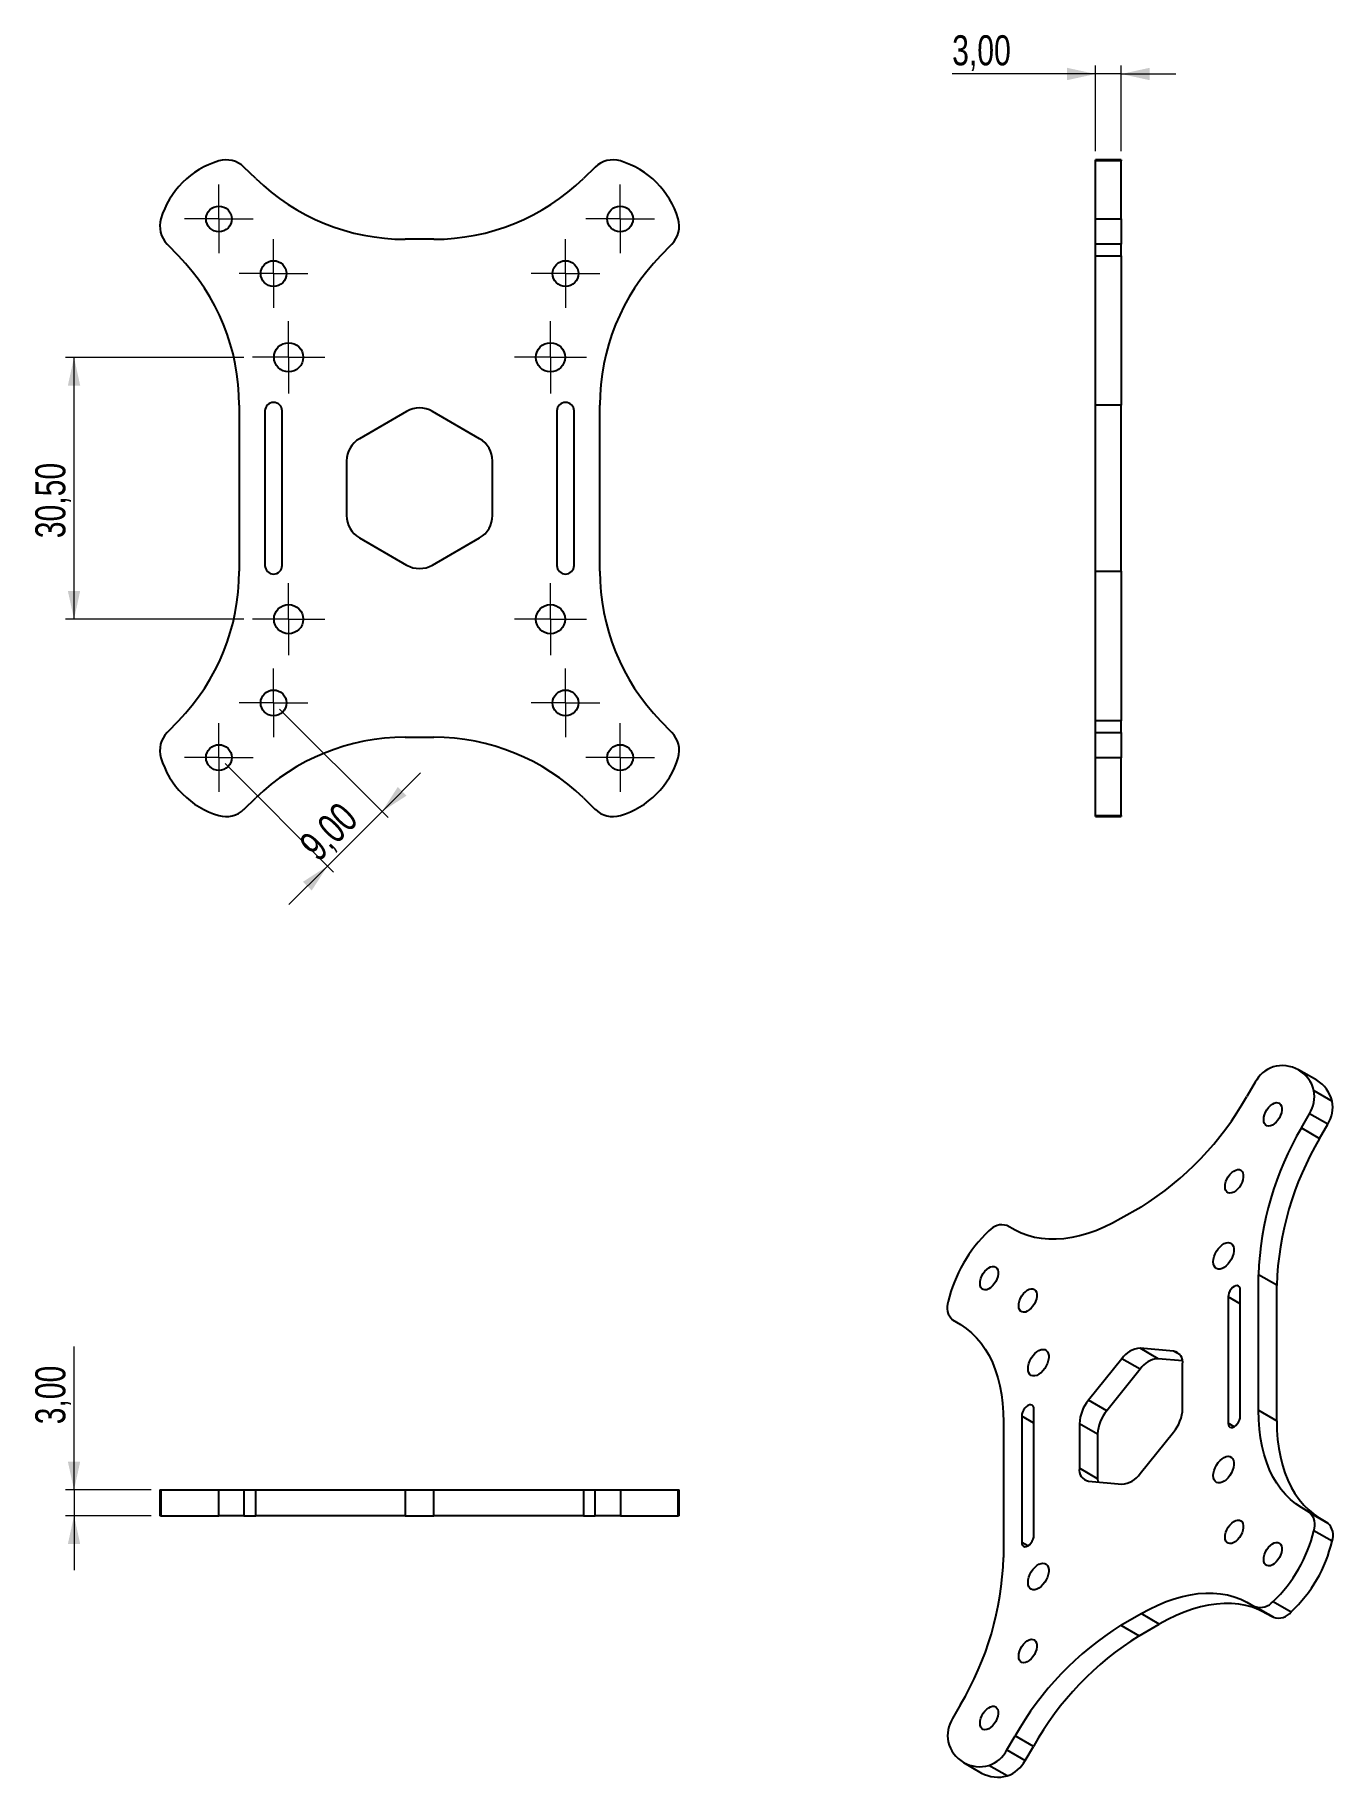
# Model space of a CAD drawing. Header units: millimetres. Extents: x 26 to 177, y 56 to 259.
import ezdxf

# ---------------------------------------------------------------- set-up
doc = ezdxf.new("R2010")
doc.units = ezdxf.units.MM
doc.styles.add('SLDTEXTSTYLE0', font='TXT', dxfattribs={"width": 0.75})
doc.dimstyles.new('SLDDIMSTYLE0', dxfattribs={"dimtxt": 3.5, "dimasz": 3.302, "dimexe": 0, "dimexo": 0.0625, "dimgap": 0.875, "dimtad": 1, "dimrnd": 1e-09, "dimzin": 12, "dimdsep": 46, "dimtxsty": 'SLDTEXTSTYLE0', "dimsah": 1, "dimcen": 0.09, "dimadec": 0, "dimazin": 3, "dimtfac": 1, "dimtofl": 0, "dimtmove": 0, "dimatfit": 3, "dimfxl": 1, "dimfrac": 2, "dimtolj": 1, "dimtzin": 12, "dimarcsym": 0})
doc.dimstyles.new('SLDDIMSTYLE1', dxfattribs={"dimtxt": 3.5, "dimasz": 3.302, "dimexe": 0, "dimexo": 0.0625, "dimgap": 0.875, "dimtad": 1, "dimrnd": 1e-09, "dimzin": 12, "dimdsep": 46, "dimtxsty": 'SLDTEXTSTYLE0', "dimsah": 1, "dimcen": 0.09, "dimadec": 0, "dimazin": 3, "dimtfac": 1, "dimtmove": 0, "dimatfit": 0, "dimfxl": 1, "dimfrac": 2, "dimtolj": 1, "dimtzin": 12, "dimarcsym": 0})

# ---------------------------------------------------------------- blocks, each defined once
blk = doc.blocks.new('_D')
at = {"color": 7, "linetype": 'Continuous', "lineweight": 18}
for p, q in [((50.25, 221.19), (29.46, 221.19)), ((30.46, 190.69), (30.46, 221.19)), ((50.25, 190.69), (29.46, 190.69))]:
    blk.add_line(p, q, dxfattribs=at)
for points in [[(30.46, 221.19), (29.74, 217.89), (31.18, 217.89)], [(30.46, 190.69), (31.18, 193.99), (29.74, 193.99)]]:
    blk.add_solid(points, dxfattribs=at)
at = {"color": 7, "linetype": 'Continuous', "lineweight": 18, "insert": (25.95, 200.12), "char_height": 3.5, "attachment_point": 1, "rotation": 90, "style": 'SLDTEXTSTYLE0'}
blk.add_mtext('30,50', dxfattribs=at)
blk = doc.blocks.new('_D_1')
at = {"color": 7, "linetype": 'Continuous', "lineweight": 18}
for p, q in [((54.41, 180.23), (67.05, 167.6)), ((48.05, 173.87), (60.68, 161.23)), ((66.34, 168.3), (70.83, 172.79)), ((59.98, 161.94), (66.34, 168.3)), ((59.98, 161.94), (55.49, 157.45))]:
    blk.add_line(p, q, dxfattribs=at)
for points in [[(66.34, 168.3), (69.18, 170.13), (68.17, 171.15)], [(59.98, 161.94), (57.13, 160.11), (58.15, 159.1)]]:
    blk.add_solid(points, dxfattribs=at)
at = {"color": 7, "linetype": 'Continuous', "lineweight": 18, "insert": (56.45, 164.79), "char_height": 3.5, "attachment_point": 1, "rotation": 45, "style": 'SLDTEXTSTYLE0'}
blk.add_mtext('9,00', dxfattribs=at)
blk = doc.blocks.new('SW_CENTERMARKSYMBOL_0')
at = {"color": 0, "linetype": 'Continuous', "lineweight": 0}
for p, q in [((0, 2.5), (0, 4)), ((0, 0), (0, 2.5)), ((-2.5, 0), (-4, 0)), ((0, 0), (-2.5, 0)), ((0, 0), (0, -2.5)), ((0, 0), (2.5, 0)), ((2.5, 0), (4, 0)), ((0, -2.5), (0, -4))]:
    blk.add_line(p, q, dxfattribs=at)
blk = doc.blocks.new('SW_CENTERMARKSYMBOL_1')
at = {"color": 0, "linetype": 'Continuous', "lineweight": 0}
for p, q in [((0, 2.5), (0, 4.2)), ((0, 0), (0, 2.5)), ((-2.5, 0), (-4.2, 0)), ((0, 0), (-2.5, 0)), ((0, 0), (0, -2.5)), ((0, 0), (2.5, 0)), ((2.5, 0), (4.2, 0)), ((0, -2.5), (0, -4.2))]:
    blk.add_line(p, q, dxfattribs=at)
blk = doc.blocks.new('SW_CENTERMARKSYMBOL_2')
at = {"color": 0, "linetype": 'Continuous', "lineweight": 0}
for p, q in [((0, 2.5), (0, 4)), ((0, 0), (0, 2.5)), ((-2.5, 0), (-4, 0)), ((0, 0), (-2.5, 0)), ((0, 0), (0, -2.5)), ((0, 0), (2.5, 0)), ((2.5, 0), (4, 0)), ((0, -2.5), (0, -4))]:
    blk.add_line(p, q, dxfattribs=at)
blk = doc.blocks.new('SW_CENTERMARKSYMBOL_3')
at = {"color": 0, "linetype": 'Continuous', "lineweight": 0}
for p, q in [((0, 2.5), (0, 4)), ((0, 0), (0, 2.5)), ((-2.5, 0), (-4, 0)), ((0, 0), (-2.5, 0)), ((0, 0), (0, -2.5)), ((0, 0), (2.5, 0)), ((2.5, 0), (4, 0)), ((0, -2.5), (0, -4))]:
    blk.add_line(p, q, dxfattribs=at)
blk = doc.blocks.new('SW_CENTERMARKSYMBOL_4')
at = {"color": 0, "linetype": 'Continuous', "lineweight": 0}
for p, q in [((0, 2.5), (0, 4)), ((0, 0), (0, 2.5)), ((-2.5, 0), (-4, 0)), ((0, 0), (-2.5, 0)), ((0, 0), (0, -2.5)), ((0, 0), (2.5, 0)), ((2.5, 0), (4, 0)), ((0, -2.5), (0, -4))]:
    blk.add_line(p, q, dxfattribs=at)
blk = doc.blocks.new('SW_CENTERMARKSYMBOL_5')
at = {"color": 0, "linetype": 'Continuous', "lineweight": 0}
for p, q in [((0, 2.5), (0, 4.2)), ((0, 0), (0, 2.5)), ((-2.5, 0), (-4.2, 0)), ((0, 0), (-2.5, 0)), ((0, 0), (0, -2.5)), ((0, 0), (2.5, 0)), ((2.5, 0), (4.2, 0)), ((0, -2.5), (0, -4.2))]:
    blk.add_line(p, q, dxfattribs=at)
blk = doc.blocks.new('SW_CENTERMARKSYMBOL_6')
at = {"color": 0, "linetype": 'Continuous', "lineweight": 0}
for p, q in [((0, 2.5), (0, 4)), ((0, 0), (0, 2.5)), ((-2.5, 0), (-4, 0)), ((0, 0), (-2.5, 0)), ((0, 0), (0, -2.5)), ((0, 0), (2.5, 0)), ((2.5, 0), (4, 0)), ((0, -2.5), (0, -4))]:
    blk.add_line(p, q, dxfattribs=at)
blk = doc.blocks.new('SW_CENTERMARKSYMBOL_7')
at = {"color": 0, "linetype": 'Continuous', "lineweight": 0}
for p, q in [((0, 2.5), (0, 4.2)), ((0, 0), (0, 2.5)), ((-2.5, 0), (-4.2, 0)), ((0, 0), (-2.5, 0)), ((0, 0), (0, -2.5)), ((0, 0), (2.5, 0)), ((2.5, 0), (4.2, 0)), ((0, -2.5), (0, -4.2))]:
    blk.add_line(p, q, dxfattribs=at)
blk = doc.blocks.new('SW_CENTERMARKSYMBOL_8')
at = {"color": 0, "linetype": 'Continuous', "lineweight": 0}
for p, q in [((0, 2.5), (0, 4)), ((0, 0), (0, 2.5)), ((-2.5, 0), (-4, 0)), ((0, 0), (-2.5, 0)), ((0, 0), (0, -2.5)), ((0, 0), (2.5, 0)), ((2.5, 0), (4, 0)), ((0, -2.5), (0, -4))]:
    blk.add_line(p, q, dxfattribs=at)
blk = doc.blocks.new('SW_CENTERMARKSYMBOL_9')
at = {"color": 0, "linetype": 'Continuous', "lineweight": 0}
for p, q in [((0, 2.5), (0, 4)), ((0, 0), (0, 2.5)), ((-2.5, 0), (-4, 0)), ((0, 0), (-2.5, 0)), ((0, 0), (0, -2.5)), ((0, 0), (2.5, 0)), ((2.5, 0), (4, 0)), ((0, -2.5), (0, -4))]:
    blk.add_line(p, q, dxfattribs=at)
blk = doc.blocks.new('SW_CENTERMARKSYMBOL_10')
at = {"color": 0, "linetype": 'Continuous', "lineweight": 0}
for p, q in [((0, 2.5), (0, 4)), ((0, 0), (0, 2.5)), ((-2.5, 0), (-4, 0)), ((0, 0), (-2.5, 0)), ((0, 0), (0, -2.5)), ((0, 0), (2.5, 0)), ((2.5, 0), (4, 0)), ((0, -2.5), (0, -4))]:
    blk.add_line(p, q, dxfattribs=at)
blk = doc.blocks.new('SW_CENTERMARKSYMBOL_11')
at = {"color": 0, "linetype": 'Continuous', "lineweight": 0}
for p, q in [((0, 2.5), (0, 4.2)), ((0, 0), (0, 2.5)), ((-2.5, 0), (-4.2, 0)), ((0, 0), (-2.5, 0)), ((0, 0), (0, -2.5)), ((0, 0), (2.5, 0)), ((2.5, 0), (4.2, 0)), ((0, -2.5), (0, -4.2))]:
    blk.add_line(p, q, dxfattribs=at)
blk = doc.blocks.new('_D_2')
at = {"color": 7, "linetype": 'Continuous', "lineweight": 18}
for p, q in [((149.44, 254.19), (132.74, 254.19)), ((149.44, 245.19), (149.44, 255.19)), ((152.44, 254.19), (149.44, 254.19)), ((152.44, 245.19), (152.44, 255.19)), ((152.44, 254.19), (158.79, 254.19))]:
    blk.add_line(p, q, dxfattribs=at)
for points in [[(149.44, 254.19), (146.13, 254.91), (146.13, 253.47)], [(152.44, 254.19), (155.74, 253.47), (155.74, 254.91)]]:
    blk.add_solid(points, dxfattribs=at)
at = {"color": 7, "linetype": 'Continuous', "lineweight": 18, "insert": (132.74, 258.7), "char_height": 3.5, "attachment_point": 1, "style": 'SLDTEXTSTYLE0'}
blk.add_mtext('3,00', dxfattribs=at)
blk = doc.blocks.new('_D_3')
at = {"color": 7, "linetype": 'Continuous', "lineweight": 18}
for p, q in [((30.46, 89.28), (30.46, 105.97)), ((39.46, 89.28), (29.46, 89.28)), ((30.46, 89.28), (30.46, 86.28)), ((39.46, 86.28), (29.46, 86.28)), ((30.46, 86.28), (30.46, 79.93))]:
    blk.add_line(p, q, dxfattribs=at)
for points in [[(30.46, 89.28), (31.18, 92.58), (29.74, 92.58)], [(30.46, 86.28), (29.74, 82.97), (31.18, 82.97)]]:
    blk.add_solid(points, dxfattribs=at)
at = {"color": 7, "linetype": 'Continuous', "lineweight": 18, "insert": (25.95, 96.92), "char_height": 3.5, "attachment_point": 1, "rotation": 90, "style": 'SLDTEXTSTYLE0'}
blk.add_mtext('3,00', dxfattribs=at)

msp = doc.modelspace()

# ---------------------------------------------------------------- linework, layer by layer
at = {"color": 7, "linetype": 'Continuous', "lineweight": 25}
for p, q in [((152.436, 244.185), (149.436, 244.185)), ((149.436, 244.06), (149.436, 244.185)), ((152.436, 244.06), (149.436, 244.06)), ((149.436, 237.337), (149.436, 244.06)), ((152.436, 244.185), (152.436, 244.06)), ((152.436, 237.337), (152.436, 244.06)), ((51.618, 242.013), (50.256, 243.337)), ((91.149, 243.337), (89.787, 242.013)), ((149.436, 237.337), (152.436, 237.337)), ((149.436, 234.388), (149.436, 237.337)), ((152.436, 237.337), (152.436, 234.388)), ((41.308, 234.388), (42.631, 233.026)), ((72.364, 234.942), (69.041, 234.942)), ((98.774, 233.026), (100.097, 234.388)), ((152.436, 234.388), (149.436, 234.388)), ((149.436, 233.026), (149.436, 234.388)), ((152.436, 233.026), (152.436, 234.388)), ((149.436, 233.026), (152.436, 233.026)), ((149.436, 215.603), (149.436, 233.026)), ((152.436, 233.026), (152.436, 215.603)), ((49.703, 215.603), (49.703, 196.281)), ((91.703, 196.281), (91.703, 215.603)), ((152.436, 215.603), (149.436, 215.603)), ((149.436, 196.281), (149.436, 215.603)), ((152.436, 196.281), (152.436, 215.603)), ((52.703, 214.942), (52.703, 196.942)), ((54.703, 196.942), (54.703, 214.942)), ((69.203, 214.891), (63.703, 211.715)), ((77.703, 211.715), (72.203, 214.891)), ((86.703, 214.942), (86.703, 196.942)), ((88.703, 196.942), (88.703, 214.942)), ((62.203, 209.117), (62.203, 202.766)), ((79.203, 202.766), (79.203, 209.117)), ((63.703, 200.168), (69.203, 196.993)), ((72.203, 196.993), (77.703, 200.168)), ((149.436, 196.281), (152.436, 196.281)), ((149.436, 178.858), (149.436, 196.281)), ((152.436, 196.281), (152.436, 178.858)), ((42.631, 178.858), (41.308, 177.496)), ((100.097, 177.496), (98.774, 178.858)), ((152.436, 178.858), (149.436, 178.858)), ((149.436, 177.496), (149.436, 178.858)), ((152.436, 177.496), (152.436, 178.858)), ((69.041, 176.942), (72.364, 176.942)), ((149.436, 177.496), (152.436, 177.496)), ((149.436, 174.547), (149.436, 177.496)), ((152.436, 177.496), (152.436, 174.547)), ((152.436, 174.547), (149.436, 174.547)), ((149.436, 167.824), (149.436, 174.547)), ((152.436, 167.824), (152.436, 174.547)), ((50.256, 168.547), (51.618, 169.871)), ((89.787, 169.871), (91.149, 168.547)), ((149.436, 167.824), (152.436, 167.824)), ((149.436, 167.699), (149.436, 167.824)), ((149.436, 167.699), (152.436, 167.699)), ((152.436, 167.824), (152.436, 167.699)), ((175.215, 136.991), (173.094, 138.216)), ((168.031, 136.753), (167.068, 135.116)), ((174.87, 135.801), (176.991, 134.577)), ((173.423, 131.446), (174.359, 133.099)), ((176.48, 131.874), (174.359, 133.099)), ((173.423, 131.446), (175.544, 130.221)), ((175.544, 130.221), (176.48, 131.874)), ((154.748, 122.23), (152.399, 120.874)), ((140.079, 119.535), (139.116, 120.06)), ((168.423, 98.556), (168.423, 114.333)), ((170.544, 113.109), (168.423, 114.333)), ((164.887, 111.752), (164.887, 97.054)), ((166.301, 97.871), (166.301, 112.569)), ((170.544, 97.331), (170.544, 113.109)), ((132.788, 109.1), (133.724, 108.529)), ((158.523, 105.444), (154.634, 105.792)), ((156.755, 104.567), (154.634, 105.792)), ((152.513, 104.567), (148.624, 99.729)), ((154.634, 103.342), (152.513, 104.567)), ((159.556, 104.317), (156.755, 104.567)), ((159.584, 98.749), (159.584, 103.935)), ((154.634, 103.342), (150.745, 98.504)), ((150.745, 98.504), (148.624, 99.729)), ((140.846, 97.873), (140.846, 83.175)), ((142.26, 83.992), (142.26, 98.69)), ((168.423, 98.556), (170.544, 97.331)), ((138.724, 97.189), (138.724, 81.411)), ((147.563, 96.995), (147.563, 91.809)), ((149.684, 95.771), (147.563, 96.995)), ((149.684, 95.771), (149.684, 90.585)), ((154.634, 91.177), (158.523, 96.015)), ((149.684, 90.585), (147.563, 91.809)), ((148.624, 90.3), (152.513, 89.953)), ((40.459, 89.276), (40.459, 86.276)), ((40.459, 89.276), (40.585, 89.276)), ((40.585, 89.276), (40.585, 86.276)), ((40.585, 89.276), (47.308, 89.276)), ((47.308, 86.276), (47.308, 89.276)), ((47.308, 89.276), (50.256, 89.276)), ((50.256, 89.276), (50.256, 86.276)), ((50.256, 89.276), (51.618, 89.276)), ((51.618, 86.276), (51.618, 89.276)), ((51.618, 89.276), (69.041, 89.276)), ((69.041, 89.276), (69.041, 86.276)), ((69.041, 89.276), (72.364, 89.276)), ((72.364, 86.276), (72.364, 89.276)), ((72.364, 89.276), (89.787, 89.276)), ((89.787, 89.276), (89.787, 86.276)), ((89.787, 89.276), (91.149, 89.276)), ((91.149, 86.276), (91.149, 89.276)), ((91.149, 89.276), (94.097, 89.276)), ((94.097, 89.276), (94.097, 86.276)), ((94.097, 89.276), (100.821, 89.276)), ((100.821, 86.276), (100.821, 89.276)), ((100.821, 89.276), (100.946, 89.276)), ((100.946, 86.276), (100.946, 89.276)), ((40.585, 86.276), (40.459, 86.276)), ((40.585, 86.276), (47.308, 86.276)), ((50.256, 86.276), (47.308, 86.276)), ((50.256, 86.276), (51.618, 86.276)), ((69.041, 86.276), (51.618, 86.276)), ((69.041, 86.276), (72.364, 86.276)), ((89.787, 86.276), (72.364, 86.276)), ((89.787, 86.276), (91.149, 86.276)), ((94.097, 86.276), (91.149, 86.276)), ((94.097, 86.276), (100.821, 86.276)), ((100.946, 86.276), (100.821, 86.276)), ((174.359, 86.644), (173.423, 87.216)), ((175.544, 85.991), (173.423, 87.216)), ((174.359, 86.644), (176.48, 85.419)), ((176.48, 85.419), (175.544, 85.991)), ((176.991, 83.307), (174.87, 84.531)), ((167.068, 76.209), (168.031, 75.684)), ((167.068, 76.209), (169.189, 74.984)), ((170.152, 74.459), (168.031, 75.684)), ((170.116, 76.297), (172.237, 75.072)), ((152.399, 73.514), (154.748, 74.87)), ((152.399, 73.514), (154.52, 72.29)), ((154.52, 72.29), (156.869, 73.646)), ((156.869, 73.646), (154.748, 74.87)), ((169.189, 74.984), (170.152, 74.459)), ((133.724, 64.298), (132.788, 62.645)), ((139.116, 58.991), (140.079, 60.628)), ((139.116, 58.991), (141.237, 57.767)), ((142.2, 59.404), (140.079, 60.628)), ((141.237, 57.767), (142.2, 59.404)), ((134.053, 57.528), (136.174, 56.304)), ((139.152, 55.973), (137.031, 57.197))]:
    msp.add_line(p, q, dxfattribs=at)
at = {"color": 1, "linetype": 'Continuous', "lineweight": 25}
for p, q in [((166.301, 110.936), (164.887, 111.752)), ((159.299, 104.996), (158.523, 105.444)), ((142.26, 97.057), (140.846, 97.873)), ((165.594, 96.646), (164.887, 97.054)), ((141.553, 82.767), (140.846, 83.175))]:
    msp.add_line(p, q, dxfattribs=at)
at = {"color": 7, "linetype": 'Continuous', "lineweight": 25, "flags": 128}
for points in [[(169.034, 132.407), (169.058, 132.685), (169.132, 132.978), (169.25, 133.273), (169.408, 133.556), (169.597, 133.815), (169.811, 134.036), (170.037, 134.209), (170.266, 134.327), (170.487, 134.384), (170.69, 134.377), (170.864, 134.306), (171.003, 134.175), (171.099, 133.991), (171.149, 133.76), (171.149, 133.496), (171.099, 133.208), (171.003, 132.912), (170.864, 132.621), (170.69, 132.349), (170.487, 132.108), (170.266, 131.91), (170.037, 131.763), (169.811, 131.675), (169.597, 131.65), (169.408, 131.689), (169.25, 131.791), (169.132, 131.949), (169.058, 132.158), (169.034, 132.407)], [(164.534, 124.613), (164.558, 124.89), (164.632, 125.184), (164.75, 125.479), (164.908, 125.762), (165.097, 126.02), (165.311, 126.241), (165.537, 126.415), (165.766, 126.533), (165.987, 126.589), (166.19, 126.582), (166.364, 126.512), (166.503, 126.381), (166.599, 126.196), (166.649, 125.966), (166.649, 125.701), (166.599, 125.414), (166.503, 125.118), (166.364, 124.827), (166.19, 124.555), (165.987, 124.314), (165.766, 124.115), (165.537, 123.969), (165.311, 123.881), (165.097, 123.856), (164.908, 123.895), (164.75, 123.996), (164.632, 124.155), (164.558, 124.364), (164.534, 124.613)], [(152.399, 120.874), (151.426, 120.343), (150.455, 119.875), (149.491, 119.473), (148.536, 119.137), (147.592, 118.868), (146.663, 118.667), (145.751, 118.534), (144.859, 118.471), (143.99, 118.477), (143.147, 118.552), (142.332, 118.695), (141.547, 118.908), (140.796, 119.188), (140.079, 119.535)], [(163.155, 115.855), (163.179, 116.149), (163.252, 116.459), (163.37, 116.773), (163.529, 117.077), (163.721, 117.36), (163.939, 117.61), (164.175, 117.816), (164.418, 117.971), (164.658, 118.067), (164.886, 118.101), (165.093, 118.072), (165.269, 117.98), (165.408, 117.83), (165.504, 117.627), (165.553, 117.38), (165.553, 117.099), (165.504, 116.796), (165.408, 116.482), (165.269, 116.172), (165.093, 115.876), (164.886, 115.609), (164.658, 115.38), (164.418, 115.198), (164.175, 115.072), (163.939, 115.007), (163.721, 115.004), (163.529, 115.065), (163.37, 115.187), (163.252, 115.364), (163.179, 115.59), (163.155, 115.855)], [(135.992, 113.332), (136.017, 113.61), (136.09, 113.903), (136.208, 114.198), (136.366, 114.482), (136.556, 114.74), (136.769, 114.961), (136.995, 115.135), (137.224, 115.252), (137.445, 115.309), (137.648, 115.302), (137.823, 115.232), (137.961, 115.101), (138.058, 114.916), (138.107, 114.686), (138.107, 114.421), (138.058, 114.134), (137.961, 113.838), (137.823, 113.547), (137.648, 113.275), (137.445, 113.034), (137.224, 112.835), (136.995, 112.689), (136.769, 112.601), (136.556, 112.576), (136.366, 112.615), (136.208, 112.716), (136.09, 112.875), (136.017, 113.083), (135.992, 113.332)], [(140.492, 110.734), (140.517, 111.011), (140.59, 111.305), (140.708, 111.6), (140.866, 111.883), (141.056, 112.141), (141.269, 112.362), (141.495, 112.536), (141.724, 112.654), (141.945, 112.711), (142.148, 112.703), (142.323, 112.633), (142.461, 112.502), (142.558, 112.317), (142.607, 112.087), (142.607, 111.822), (142.558, 111.535), (142.461, 111.239), (142.323, 110.948), (142.148, 110.676), (141.945, 110.435), (141.724, 110.236), (141.495, 110.09), (141.269, 110.002), (141.056, 109.977), (140.866, 110.016), (140.708, 110.117), (140.59, 110.276), (140.517, 110.485), (140.492, 110.734)], [(166.301, 112.569), (166.277, 112.766), (166.207, 112.922), (166.094, 113.026), (165.948, 113.072), (165.777, 113.055), (165.594, 112.977), (165.411, 112.843), (165.241, 112.663), (165.094, 112.449), (164.982, 112.215), (164.911, 111.977), (164.887, 111.752)], [(133.724, 108.529), (134.383, 108.081), (135.002, 107.57), (135.578, 106.997), (136.11, 106.363), (136.596, 105.67), (137.036, 104.92), (137.427, 104.116), (137.768, 103.26), (138.058, 102.355), (138.297, 101.403), (138.483, 100.407), (138.617, 99.371), (138.697, 98.297), (138.724, 97.189)], [(141.588, 103.405), (141.613, 103.699), (141.685, 104.009), (141.803, 104.323), (141.962, 104.627), (142.154, 104.91), (142.373, 105.16), (142.608, 105.366), (142.851, 105.521), (143.091, 105.617), (143.319, 105.651), (143.526, 105.622), (143.702, 105.53), (143.841, 105.38), (143.937, 105.177), (143.986, 104.93), (143.986, 104.649), (143.937, 104.346), (143.841, 104.032), (143.702, 103.722), (143.526, 103.426), (143.319, 103.159), (143.091, 102.929), (142.851, 102.748), (142.608, 102.622), (142.373, 102.556), (142.154, 102.554), (141.962, 102.615), (141.803, 102.737), (141.685, 102.914), (141.613, 103.14), (141.588, 103.405)], [(142.26, 98.69), (142.236, 98.887), (142.165, 99.043), (142.053, 99.147), (141.906, 99.193), (141.736, 99.176), (141.553, 99.098), (141.37, 98.964), (141.199, 98.784), (141.053, 98.57), (140.94, 98.336), (140.87, 98.098), (140.846, 97.873)], [(164.887, 97.054), (164.911, 96.857), (164.982, 96.701), (165.094, 96.597), (165.241, 96.551), (165.411, 96.568), (165.594, 96.646), (165.777, 96.78), (165.948, 96.96), (166.094, 97.174), (166.207, 97.408), (166.277, 97.646), (166.301, 97.871)], [(173.423, 87.216), (172.764, 87.663), (172.145, 88.174), (171.569, 88.747), (171.037, 89.381), (170.55, 90.074), (170.111, 90.824), (169.72, 91.628), (169.379, 92.484), (169.089, 93.389), (168.85, 94.341), (168.663, 95.337), (168.53, 96.373), (168.45, 97.447), (168.423, 98.556)], [(170.544, 97.331), (170.571, 96.223), (170.651, 95.149), (170.785, 94.112), (170.971, 93.117), (171.21, 92.165), (171.501, 91.259), (171.842, 90.403), (172.232, 89.599), (172.672, 88.85), (173.158, 88.157), (173.69, 87.522), (174.267, 86.949), (174.885, 86.438), (175.544, 85.991)], [(163.155, 90.951), (163.179, 91.245), (163.252, 91.555), (163.37, 91.868), (163.529, 92.173), (163.721, 92.456), (163.939, 92.706), (164.175, 92.912), (164.418, 93.066), (164.658, 93.163), (164.886, 93.197), (165.093, 93.167), (165.269, 93.076), (165.408, 92.925), (165.504, 92.723), (165.553, 92.476), (165.553, 92.195), (165.504, 91.891), (165.408, 91.578), (165.269, 91.267), (165.093, 90.972), (164.886, 90.704), (164.658, 90.475), (164.418, 90.294), (164.175, 90.168), (163.939, 90.102), (163.721, 90.1), (163.529, 90.161), (163.37, 90.282), (163.252, 90.46), (163.179, 90.686), (163.155, 90.951)], [(149.684, 90.585), (149.703, 90.276), (149.713, 90.203)], [(164.534, 83.786), (164.558, 84.063), (164.632, 84.357), (164.75, 84.652), (164.908, 84.935), (165.097, 85.193), (165.311, 85.414), (165.537, 85.588), (165.766, 85.706), (165.987, 85.762), (166.19, 85.755), (166.364, 85.685), (166.503, 85.554), (166.599, 85.369), (166.649, 85.139), (166.649, 84.874), (166.599, 84.587), (166.503, 84.291), (166.364, 84), (166.19, 83.728), (165.987, 83.487), (165.766, 83.288), (165.537, 83.142), (165.311, 83.054), (165.097, 83.029), (164.908, 83.068), (164.75, 83.169), (164.632, 83.328), (164.558, 83.537), (164.534, 83.786)], [(140.846, 83.175), (140.87, 82.978), (140.94, 82.822), (141.053, 82.718), (141.199, 82.672), (141.37, 82.689), (141.553, 82.767), (141.736, 82.901), (141.906, 83.081), (142.053, 83.295), (142.165, 83.529), (142.236, 83.767), (142.26, 83.992)], [(169.034, 81.187), (169.058, 81.465), (169.132, 81.758), (169.25, 82.053), (169.408, 82.336), (169.597, 82.595), (169.811, 82.816), (170.037, 82.989), (170.266, 83.107), (170.487, 83.164), (170.69, 83.157), (170.864, 83.086), (171.003, 82.955), (171.099, 82.771), (171.149, 82.54), (171.149, 82.276), (171.099, 81.989), (171.003, 81.693), (170.864, 81.402), (170.69, 81.129), (170.487, 80.888), (170.266, 80.69), (170.037, 80.543), (169.811, 80.455), (169.597, 80.43), (169.408, 80.469), (169.25, 80.571), (169.132, 80.729), (169.058, 80.938), (169.034, 81.187)], [(141.588, 78.501), (141.613, 78.794), (141.685, 79.104), (141.803, 79.418), (141.962, 79.723), (142.154, 80.006), (142.373, 80.255), (142.608, 80.462), (142.851, 80.616), (143.091, 80.712), (143.319, 80.747), (143.526, 80.717), (143.702, 80.625), (143.841, 80.475), (143.937, 80.272), (143.986, 80.025), (143.986, 79.745), (143.937, 79.441), (143.841, 79.128), (143.702, 78.817), (143.526, 78.522), (143.319, 78.254), (143.091, 78.025), (142.851, 77.843), (142.608, 77.717), (142.373, 77.652), (142.154, 77.65), (141.962, 77.71), (141.803, 77.832), (141.685, 78.01), (141.613, 78.236), (141.588, 78.501)], [(154.748, 74.87), (155.721, 75.401), (156.691, 75.869), (157.656, 76.271), (158.611, 76.607), (159.555, 76.876), (160.484, 77.077), (161.396, 77.21), (162.288, 77.273), (163.156, 77.267), (164, 77.193), (164.815, 77.049), (165.6, 76.836), (166.351, 76.556), (167.068, 76.209)], [(169.189, 74.984), (168.473, 75.331), (167.721, 75.612), (166.936, 75.824), (166.121, 75.968), (165.278, 76.043), (164.409, 76.049), (163.517, 75.985), (162.606, 75.853), (161.676, 75.652), (160.733, 75.383), (159.777, 75.046), (158.813, 74.644), (157.843, 74.177), (156.869, 73.646)], [(140.492, 69.907), (140.517, 70.184), (140.59, 70.478), (140.708, 70.773), (140.866, 71.056), (141.056, 71.314), (141.269, 71.535), (141.495, 71.709), (141.724, 71.827), (141.945, 71.884), (142.148, 71.876), (142.323, 71.806), (142.461, 71.675), (142.558, 71.49), (142.607, 71.26), (142.607, 70.995), (142.558, 70.708), (142.461, 70.412), (142.323, 70.121), (142.148, 69.849), (141.945, 69.608), (141.724, 69.409), (141.495, 69.263), (141.269, 69.175), (141.056, 69.15), (140.866, 69.189), (140.708, 69.29), (140.59, 69.449), (140.517, 69.658), (140.492, 69.907)], [(135.992, 62.113), (136.017, 62.39), (136.09, 62.683), (136.208, 62.979), (136.366, 63.262), (136.556, 63.52), (136.769, 63.741), (136.995, 63.915), (137.224, 64.033), (137.445, 64.089), (137.648, 64.082), (137.823, 64.012), (137.961, 63.881), (138.058, 63.696), (138.107, 63.466), (138.107, 63.201), (138.058, 62.914), (137.961, 62.618), (137.823, 62.327), (137.648, 62.055), (137.445, 61.814), (137.224, 61.615), (136.995, 61.469), (136.769, 61.381), (136.556, 61.356), (136.366, 61.395), (136.208, 61.496), (136.09, 61.655), (136.017, 61.864), (135.992, 62.113)]]:
    msp.add_lwpolyline(points, dxfattribs=at)
at = {"color": 7, "linetype": 'Continuous', "lineweight": 25}
for centre, radius in [((47.339, 237.306), 1.5), ((94.067, 237.306), 1.5), ((53.703, 230.942), 1.5), ((87.703, 230.942), 1.5), ((55.453, 221.192), 1.7), ((85.953, 221.192), 1.7), ((55.453, 190.692), 1.7), ((85.953, 190.692), 1.7), ((53.703, 180.942), 1.5), ((87.703, 180.942), 1.5), ((47.339, 174.578), 1.5), ((94.067, 174.578), 1.5)]:
    msp.add_circle(centre, radius, dxfattribs=at)
for centre, radius, start, end in [((50.167, 234.477), 10, 106.61349, 163.38651), ((48.166, 241.185), 3, 45.82, 106.61349), ((93.24, 241.185), 3, 73.38651, 134.18), ((91.238, 234.477), 10, 16.61349, 73.38651), ((69.041, 259.942), 25, 225.82, 270), ((72.364, 259.942), 25, 270, 314.18), ((43.459, 236.479), 3, 163.38651, 224.18), ((97.946, 236.479), 3, 315.82, 16.61349), ((24.703, 215.603), 25, 0, 44.18), ((116.703, 215.603), 25, 135.82, 180), ((53.703, 214.942), 1, 0, 180), ((70.703, 212.293), 3, 60, 120), ((87.703, 214.942), 1, 0, 180), ((65.203, 209.117), 3, 120, 180), ((76.203, 209.117), 3, 0, 60), ((65.203, 202.766), 3, 180, 240), ((76.203, 202.766), 3, 300, 0), ((53.703, 196.942), 1, 180, 0), ((70.703, 199.591), 3, 240, 300), ((87.703, 196.942), 1, 180, 0), ((24.703, 196.281), 25, 315.82, 0), ((116.703, 196.281), 25, 180, 224.18), ((43.459, 175.405), 3, 135.82, 196.61349), ((69.041, 151.942), 25, 90, 134.18), ((72.364, 151.942), 25, 45.82, 90), ((97.946, 175.405), 3, 343.38651, 44.18), ((50.167, 177.406), 10, 196.61349, 253.38651), ((91.238, 177.406), 10, 286.61349, 343.38651), ((48.166, 170.699), 3, 253.38651, 314.18), ((93.24, 170.699), 3, 225.82, 286.61349), ((171.302, 135.06), 3.683, 108.78454, 152.64385), ((171.193, 134.923), 3.781, 13.43997, 106.54928), ((173.172, 133.627), 3.935, 13.96006, 58.72787), ((135.797, 152.681), 35.866, 301.89624, 330.67714), ((171.257, 135.085), 3.683, 327.35754, 11.21172), ((173.379, 133.861), 3.683, 327.35754, 11.21172), ((204.274, 113.145), 35.871, 149.3235, 178.10191), ((206.395, 111.92), 35.871, 149.3235, 178.10191), ((138.519, 118.24), 1.916, 71.83763, 140.92994), ((148.349, 107.423), 16.513, 133.26734, 166.73266), ((134.067, 110.528), 1.917, 159.07086, 228.15134), ((154.798, 103.058), 2.738, 93.42954, 146.56509), ((156.919, 101.834), 2.738, 93.42954, 146.56509), ((158.282, 104.147), 1.319, 350.74812, 79.45322), ((152.163, 96.783), 4.605, 140.22793, 177.36071), ((154.284, 95.559), 4.605, 140.22793, 177.36071), ((154.984, 98.961), 4.605, 320.22793, 357.36071), ((148.865, 91.597), 1.319, 170.74812, 259.45322), ((152.349, 92.686), 2.738, 273.42954, 326.56509), ((173.08, 85.216), 1.917, 339.07086, 48.15134), ((175.201, 83.991), 1.917, 339.07086, 48.15134), ((158.798, 88.321), 16.513, 313.26734, 346.73266), ((160.919, 87.096), 16.513, 313.26734, 346.73266), ((102.873, 82.599), 35.871, 329.3235, 358.10191), ((168.628, 77.505), 1.916, 251.83763, 320.92994), ((171.35, 43.063), 35.866, 121.89624, 150.67714), ((170.75, 76.28), 1.916, 251.83763, 320.92994), ((173.471, 41.839), 35.866, 121.89624, 150.67714), ((135.89, 60.659), 3.683, 147.35754, 191.21172), ((135.954, 60.821), 3.781, 193.43997, 286.54928), ((135.845, 60.684), 3.683, 288.78454, 332.64385), ((137.966, 59.459), 3.683, 288.78454, 332.64385), ((138.079, 59.88), 4.052, 241.95702, 285.35142)]:
    msp.add_arc(centre, radius, start, end, dxfattribs=at)

# ---------------------------------------------------------------- block references
at = {"color": 7, "linetype": 'Continuous', "lineweight": 0}
for name, p in [('SW_CENTERMARKSYMBOL_3', (47.339, 237.306)), ('SW_CENTERMARKSYMBOL_0', (94.067, 237.306)), ('SW_CENTERMARKSYMBOL_2', (53.703, 230.942)), ('SW_CENTERMARKSYMBOL_4', (87.703, 230.942)), ('SW_CENTERMARKSYMBOL_1', (55.453, 221.192)), ('SW_CENTERMARKSYMBOL_5', (85.953, 221.192)), ('SW_CENTERMARKSYMBOL_11', (55.453, 190.692)), ('SW_CENTERMARKSYMBOL_7', (85.953, 190.692)), ('SW_CENTERMARKSYMBOL_10', (53.703, 180.942)), ('SW_CENTERMARKSYMBOL_6', (87.703, 180.942)), ('SW_CENTERMARKSYMBOL_9', (47.339, 174.578)), ('SW_CENTERMARKSYMBOL_8', (94.067, 174.578))]:
    msp.add_blockref(name, p, dxfattribs=at)

# ---------------------------------------------------------------- dimensions: what is measured, and where the dimension line sits
at = {"color": 7, "linetype": 'Continuous', "lineweight": 18}
dim = msp.add_linear_dim(base=(149.436, 254.185), p1=(152.436, 244.185), p2=(149.436, 244.185), dimstyle='SLDDIMSTYLE1', dxfattribs=at)
dim.commit()
dim.dimension.update_dxf_attribs({"geometry": '_D_2', "text_midpoint": (137.268, 254.185), "dimtype": 160})
for base, p1, p2, angle, dimstyle, picture, middle in [((30.459, 221.192), (51.253, 190.692), (51.253, 221.192), 90, 'SLDDIMSTYLE0', '_D', (30.459, 205.942)), ((66.341, 168.304), (47.339, 174.578), (53.703, 180.942), 45, 'SLDDIMSTYLE1', '_D_1', (62.842, 164.805)), ((30.459, 86.276), (40.459, 89.276), (40.459, 86.276), 90, 'SLDDIMSTYLE1', '_D_3', (30.459, 101.445))]:
    dim = msp.add_linear_dim(base=base, p1=p1, p2=p2, angle=angle, dimstyle=dimstyle, dxfattribs=at)
    dim.commit()
    dim.dimension.update_dxf_attribs({"geometry": picture, "text_midpoint": middle, "dimtype": 160})

doc.saveas('drawing.dxf')
